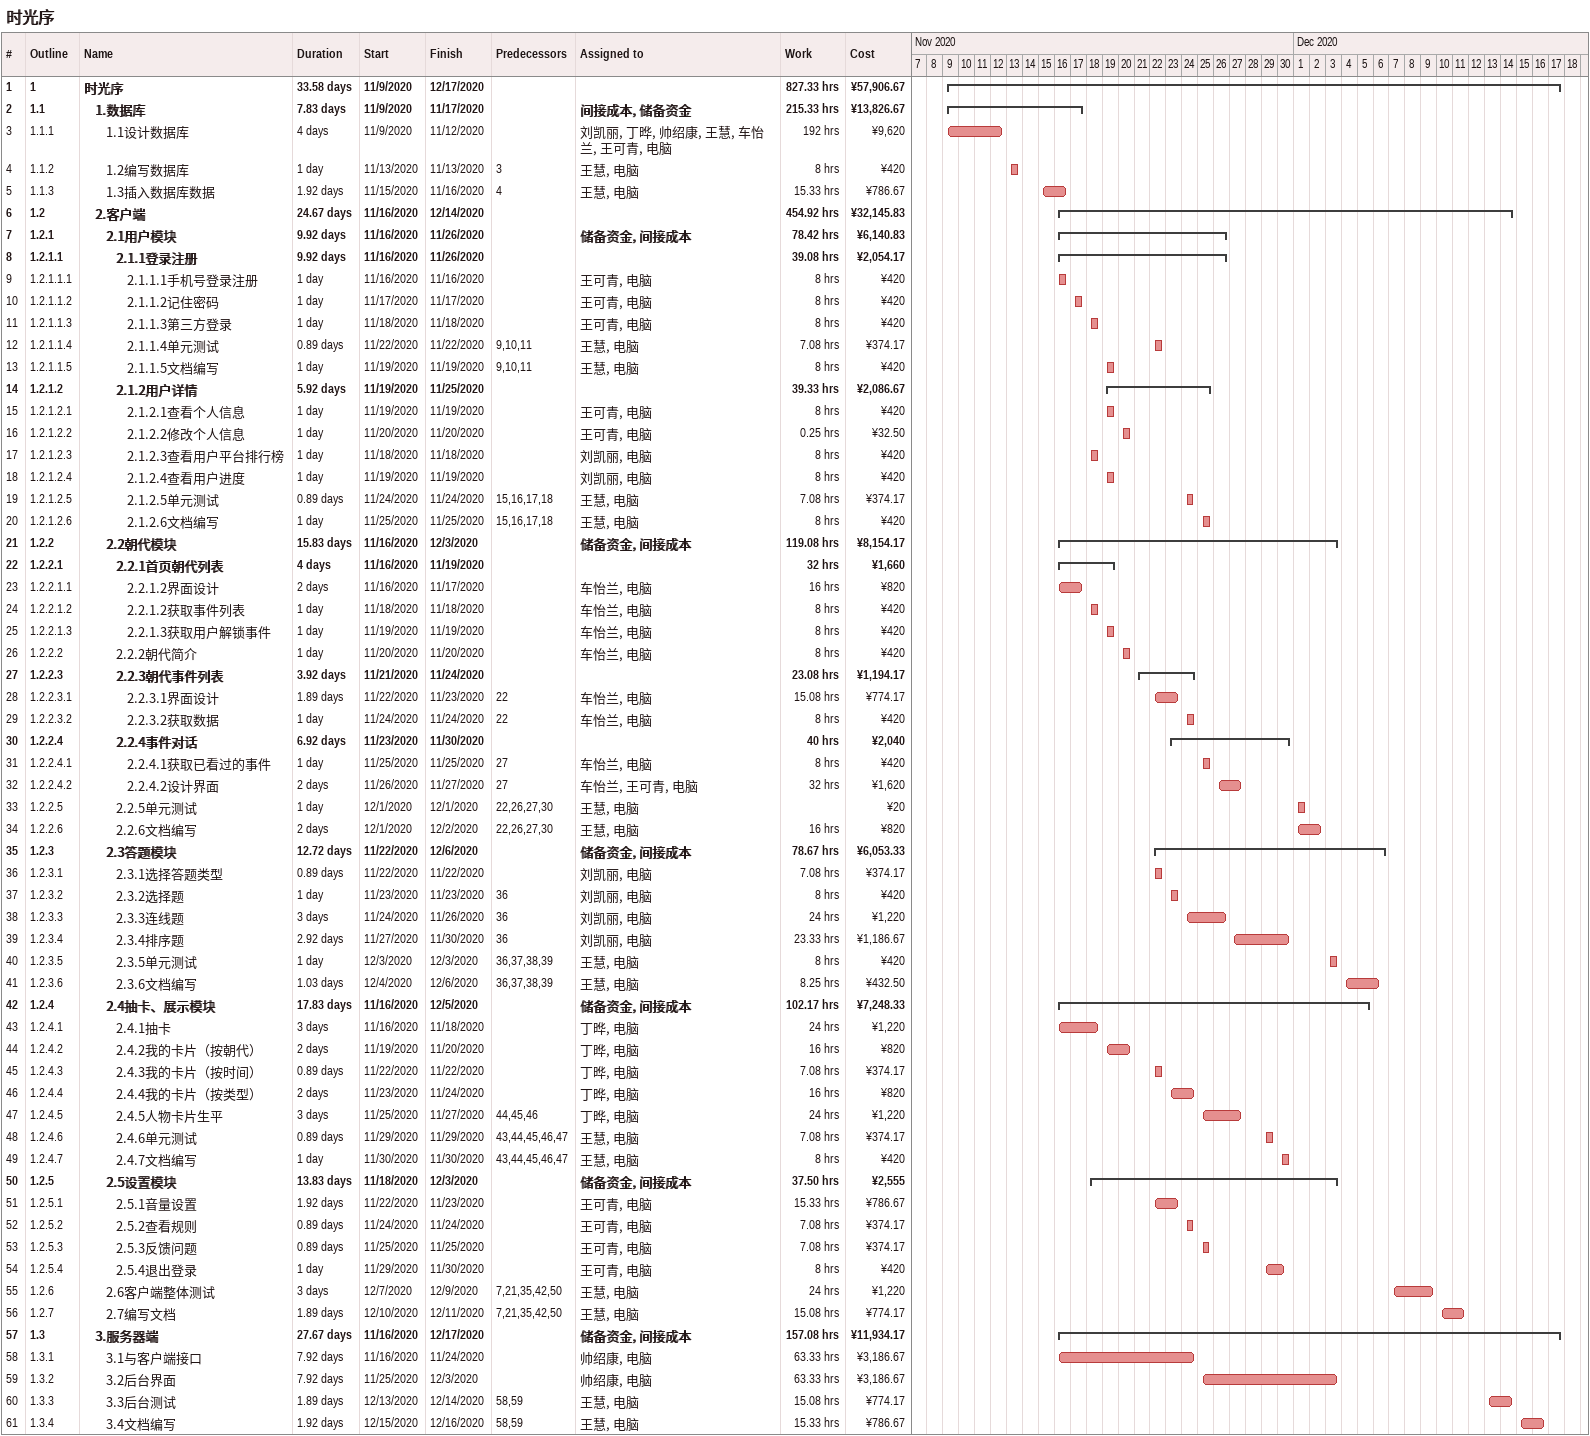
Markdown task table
时光序

| ID | WBS | Task | Duration | Start | Finish | Predecessors | Resources | Work (h) | Cost (¥) |
|---|---|---|---|---|---|---|---|---|---|
| 1 | 1 | **时光序** | 33.58d | 2020-11-09 | 2020-12-17 |  |  | 827.33 | 57906.67 |
| 2 | 1.1 | **1.数据库** | 7.83d | 2020-11-09 | 2020-11-17 |  | 间接成本, 储备资金 | 215.33 | 13826.67 |
| 3 | 1.1.1 | 1.1设计数据库 | 4d | 2020-11-09 | 2020-11-12 |  | 刘凯丽, 丁晔, 帅绍康, 王慧, 车怡兰, 王可青, 电脑 | 192 | 9620 |
| 4 | 1.1.2 | 1.2编写数据库 | 1d | 2020-11-13 | 2020-11-13 | 3 | 王慧, 电脑 | 8 | 420 |
| 5 | 1.1.3 | 1.3插入数据库数据 | 1.92d | 2020-11-15 | 2020-11-16 | 4 | 王慧, 电脑 | 15.33 | 786.67 |
| 6 | 1.2 | **2.客户端** | 24.67d | 2020-11-16 | 2020-12-14 |  |  | 454.92 | 32145.83 |
| 7 | 1.2.1 | **2.1用户模块** | 9.92d | 2020-11-16 | 2020-11-26 |  | 储备资金, 间接成本 | 78.42 | 6140.83 |
| 8 | 1.2.1.1 | **2.1.1登录注册** | 9.92d | 2020-11-16 | 2020-11-26 |  |  | 39.08 | 2054.17 |
| 9 | 1.2.1.1.1 | 2.1.1.1手机号登录注册 | 1d | 2020-11-16 | 2020-11-16 |  | 王可青, 电脑 | 8 | 420 |
| 10 | 1.2.1.1.2 | 2.1.1.2记住密码 | 1d | 2020-11-17 | 2020-11-17 |  | 王可青, 电脑 | 8 | 420 |
| 11 | 1.2.1.1.3 | 2.1.1.3第三方登录 | 1d | 2020-11-18 | 2020-11-18 |  | 王可青, 电脑 | 8 | 420 |
| 12 | 1.2.1.1.4 | 2.1.1.4单元测试 | 0.89d | 2020-11-22 | 2020-11-22 | 9, 10, 11 | 王慧, 电脑 | 7.08 | 374.17 |
| 13 | 1.2.1.1.5 | 2.1.1.5文档编写 | 1d | 2020-11-19 | 2020-11-19 | 9, 10, 11 | 王慧, 电脑 | 8 | 420 |
| 14 | 1.2.1.2 | **2.1.2用户详情** | 5.92d | 2020-11-19 | 2020-11-25 |  |  | 39.33 | 2086.67 |
| 15 | 1.2.1.2.1 | 2.1.2.1查看个人信息 | 1d | 2020-11-19 | 2020-11-19 |  | 王可青, 电脑 | 8 | 420 |
| 16 | 1.2.1.2.2 | 2.1.2.2修改个人信息 | 1d | 2020-11-20 | 2020-11-20 |  | 王可青, 电脑 | 0.25 | 32.50 |
| 17 | 1.2.1.2.3 | 2.1.2.3查看用户平台排行榜 | 1d | 2020-11-18 | 2020-11-18 |  | 刘凯丽, 电脑 | 8 | 420 |
| 18 | 1.2.1.2.4 | 2.1.2.4查看用户进度 | 1d | 2020-11-19 | 2020-11-19 |  | 刘凯丽, 电脑 | 8 | 420 |
| 19 | 1.2.1.2.5 | 2.1.2.5单元测试 | 0.89d | 2020-11-24 | 2020-11-24 | 15, 16, 17, 18 | 王慧, 电脑 | 7.08 | 374.17 |
| 20 | 1.2.1.2.6 | 2.1.2.6文档编写 | 1d | 2020-11-25 | 2020-11-25 | 15, 16, 17, 18 | 王慧, 电脑 | 8 | 420 |
| 21 | 1.2.2 | **2.2朝代模块** | 15.83d | 2020-11-16 | 2020-12-03 |  | 储备资金, 间接成本 | 119.08 | 8154.17 |
| 22 | 1.2.2.1 | **2.2.1首页朝代列表** | 4d | 2020-11-16 | 2020-11-19 |  |  | 32 | 1660 |
| 23 | 1.2.2.1.1 | 2.2.1.2界面设计 | 2d | 2020-11-16 | 2020-11-17 |  | 车怡兰, 电脑 | 16 | 820 |
| 24 | 1.2.2.1.2 | 2.2.1.2获取事件列表 | 1d | 2020-11-18 | 2020-11-18 |  | 车怡兰, 电脑 | 8 | 420 |
| 25 | 1.2.2.1.3 | 2.2.1.3获取用户解锁事件 | 1d | 2020-11-19 | 2020-11-19 |  | 车怡兰, 电脑 | 8 | 420 |
| 26 | 1.2.2.2 | 2.2.2朝代简介 | 1d | 2020-11-20 | 2020-11-20 |  | 车怡兰, 电脑 | 8 | 420 |
| 27 | 1.2.2.3 | **2.2.3朝代事件列表** | 3.92d | 2020-11-21 | 2020-11-24 |  |  | 23.08 | 1194.17 |
| 28 | 1.2.2.3.1 | 2.2.3.1界面设计 | 1.89d | 2020-11-22 | 2020-11-23 | 22 | 车怡兰, 电脑 | 15.08 | 774.17 |
| 29 | 1.2.2.3.2 | 2.2.3.2获取数据 | 1d | 2020-11-24 | 2020-11-24 | 22 | 车怡兰, 电脑 | 8 | 420 |
| 30 | 1.2.2.4 | **2.2.4事件对话** | 6.92d | 2020-11-23 | 2020-11-30 |  |  | 40 | 2040 |
| 31 | 1.2.2.4.1 | 2.2.4.1获取已看过的事件 | 1d | 2020-11-25 | 2020-11-25 | 27 | 车怡兰, 电脑 | 8 | 420 |
| 32 | 1.2.2.4.2 | 2.2.4.2设计界面 | 2d | 2020-11-26 | 2020-11-27 | 27 | 车怡兰, 王可青, 电脑 | 32 | 1620 |
| 33 | 1.2.2.5 | 2.2.5单元测试 | 1d | 2020-12-01 | 2020-12-01 | 22, 26, 27, 30 | 王慧, 电脑 |  | 20 |
| 34 | 1.2.2.6 | 2.2.6文档编写 | 2d | 2020-12-01 | 2020-12-02 | 22, 26, 27, 30 | 王慧, 电脑 | 16 | 820 |
| 35 | 1.2.3 | **2.3答题模块** | 12.72d | 2020-11-22 | 2020-12-06 |  | 储备资金, 间接成本 | 78.67 | 6053.33 |
| 36 | 1.2.3.1 | 2.3.1选择答题类型 | 0.89d | 2020-11-22 | 2020-11-22 |  | 刘凯丽, 电脑 | 7.08 | 374.17 |
| 37 | 1.2.3.2 | 2.3.2选择题 | 1d | 2020-11-23 | 2020-11-23 | 36 | 刘凯丽, 电脑 | 8 | 420 |
| 38 | 1.2.3.3 | 2.3.3连线题 | 3d | 2020-11-24 | 2020-11-26 | 36 | 刘凯丽, 电脑 | 24 | 1220 |
| 39 | 1.2.3.4 | 2.3.4排序题 | 2.92d | 2020-11-27 | 2020-11-30 | 36 | 刘凯丽, 电脑 | 23.33 | 1186.67 |
| 40 | 1.2.3.5 | 2.3.5单元测试 | 1d | 2020-12-03 | 2020-12-03 | 36, 37, 38, 39 | 王慧, 电脑 | 8 | 420 |
| 41 | 1.2.3.6 | 2.3.6文档编写 | 1.03d | 2020-12-04 | 2020-12-06 | 36, 37, 38, 39 | 王慧, 电脑 | 8.25 | 432.50 |
| 42 | 1.2.4 | **2.4抽卡、展示模块** | 17.83d | 2020-11-16 | 2020-12-05 |  | 储备资金, 间接成本 | 102.17 | 7248.33 |
| 43 | 1.2.4.1 | 2.4.1抽卡 | 3d | 2020-11-16 | 2020-11-18 |  | 丁晔, 电脑 | 24 | 1220 |
| 44 | 1.2.4.2 | 2.4.2我的卡片（按朝代） | 2d | 2020-11-19 | 2020-11-20 |  | 丁晔, 电脑 | 16 | 820 |
| 45 | 1.2.4.3 | 2.4.3我的卡片（按时间） | 0.89d | 2020-11-22 | 2020-11-22 |  | 丁晔, 电脑 | 7.08 | 374.17 |
| 46 | 1.2.4.4 | 2.4.4我的卡片（按类型） | 2d | 2020-11-23 | 2020-11-24 |  | 丁晔, 电脑 | 16 | 820 |
| 47 | 1.2.4.5 | 2.4.5人物卡片生平 | 3d | 2020-11-25 | 2020-11-27 | 44, 45, 46 | 丁晔, 电脑 | 24 | 1220 |
| 48 | 1.2.4.6 | 2.4.6单元测试 | 0.89d | 2020-11-29 | 2020-11-29 | 43, 44, 45, 46, 47 | 王慧, 电脑 | 7.08 | 374.17 |
| 49 | 1.2.4.7 | 2.4.7文档编写 | 1d | 2020-11-30 | 2020-11-30 | 43, 44, 45, 46, 47 | 王慧, 电脑 | 8 | 420 |
| 50 | 1.2.5 | **2.5设置模块** | 13.83d | 2020-11-18 | 2020-12-03 |  | 储备资金, 间接成本 | 37.50 | 2555 |
| 51 | 1.2.5.1 | 2.5.1音量设置 | 1.92d | 2020-11-22 | 2020-11-23 |  | 王可青, 电脑 | 15.33 | 786.67 |
| 52 | 1.2.5.2 | 2.5.2查看规则 | 0.89d | 2020-11-24 | 2020-11-24 |  | 王可青, 电脑 | 7.08 | 374.17 |
| 53 | 1.2.5.3 | 2.5.3反馈问题 | 0.89d | 2020-11-25 | 2020-11-25 |  | 王可青, 电脑 | 7.08 | 374.17 |
| 54 | 1.2.5.4 | 2.5.4退出登录 | 1d | 2020-11-29 | 2020-11-30 |  | 王可青, 电脑 | 8 | 420 |
| 55 | 1.2.6 | 2.6客户端整体测试 | 3d | 2020-12-07 | 2020-12-09 | 7, 21, 35, 42, 50 | 王慧, 电脑 | 24 | 1220 |
| 56 | 1.2.7 | 2.7编写文档 | 1.89d | 2020-12-10 | 2020-12-11 | 7, 21, 35, 42, 50 | 王慧, 电脑 | 15.08 | 774.17 |
| 57 | 1.3 | **3.服务器端** | 27.67d | 2020-11-16 | 2020-12-17 |  | 储备资金, 间接成本 | 157.08 | 11934.17 |
| 58 | 1.3.1 | 3.1与客户端接口 | 7.92d | 2020-11-16 | 2020-11-24 |  | 帅绍康, 电脑 | 63.33 | 3186.67 |
| 59 | 1.3.2 | 3.2后台界面 | 7.92d | 2020-11-25 | 2020-12-03 |  | 帅绍康, 电脑 | 63.33 | 3186.67 |
| 60 | 1.3.3 | 3.3后台测试 | 1.89d | 2020-12-13 | 2020-12-14 | 58, 59 | 王慧, 电脑 | 15.08 | 774.17 |
| 61 | 1.3.4 | 3.4文档编写 | 1.92d | 2020-12-15 | 2020-12-16 | 58, 59 | 王慧, 电脑 | 15.33 | 786.67 |
